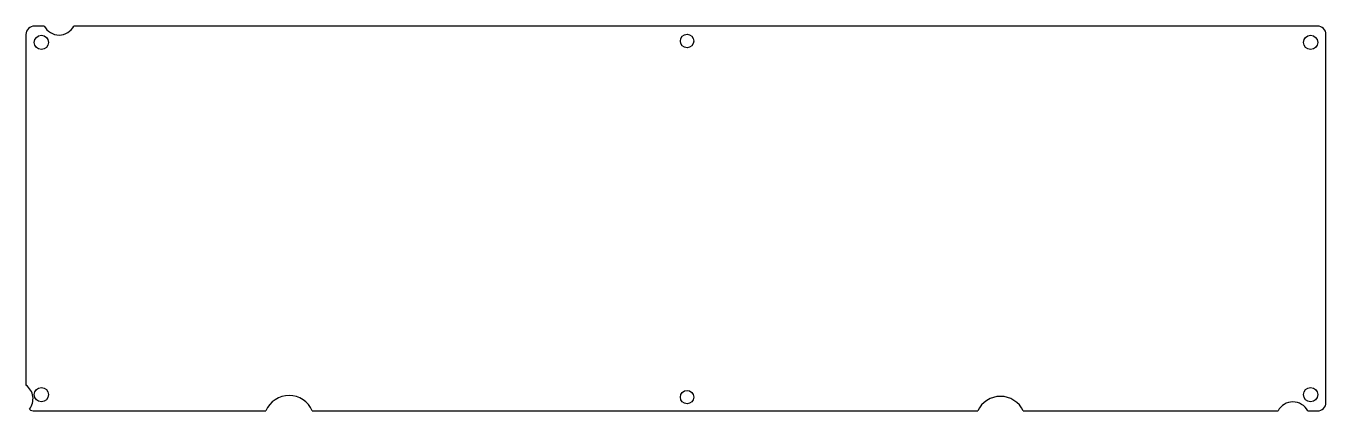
# Model space of a CAD drawing. Header units: millimetres. Extents: x 0 to 311, y 0 to 92.
import ezdxf

# ---------------------------------------------------------------- set-up
doc = ezdxf.new("R2010")
doc.units = ezdxf.units.MM

msp = doc.modelspace()

# ---------------------------------------------------------------- linework, layer by layer
at = {"color": 7, "linetype": 'Continuous', "lineweight": 25}
for p, q in [((4.37, 92), (2, 92)), ((309, 92), (11.47, 92)), ((0, 90), (0, 6.16)), ((311, 2), (311, 90)), ((2, 0), (57.4, 0)), ((68.48, 0), (227.67, 0)), ((238.57, 0), (299.53, 0)), ((306.63, 0), (309, 0))]:
    msp.add_line(p, q, dxfattribs=at)
for centre, radius in [((3.68, 88.09), 1.7), ((158.14, 88.42), 1.6), ((307.32, 88.09), 1.7), ((3.68, 3.9), 1.7), ((158.14, 3.32), 1.6), ((307.32, 3.9), 1.7)]:
    msp.add_circle(centre, radius, dxfattribs=at)
for centre, radius, start, end in [((2, 90), 2, 90, 180), ((7.92, 93.85), 4, 207.4678, 332.5322), ((309, 90), 2, 0, 90), ((-2.32, 2.9), 4, 321.239, 54.5495), ((62.94, -2.31), 6, 22.63, 157.37), ((233.12, -2.51), 6, 24.6849, 155.3151), ((2, 2), 2, 233.0963, 270), ((303.08, -1.84), 4, 27.4678, 152.5322), ((309, 2), 2, 270, 0)]:
    msp.add_arc(centre, radius, start, end, dxfattribs=at)

doc.saveas('drawing.dxf')
